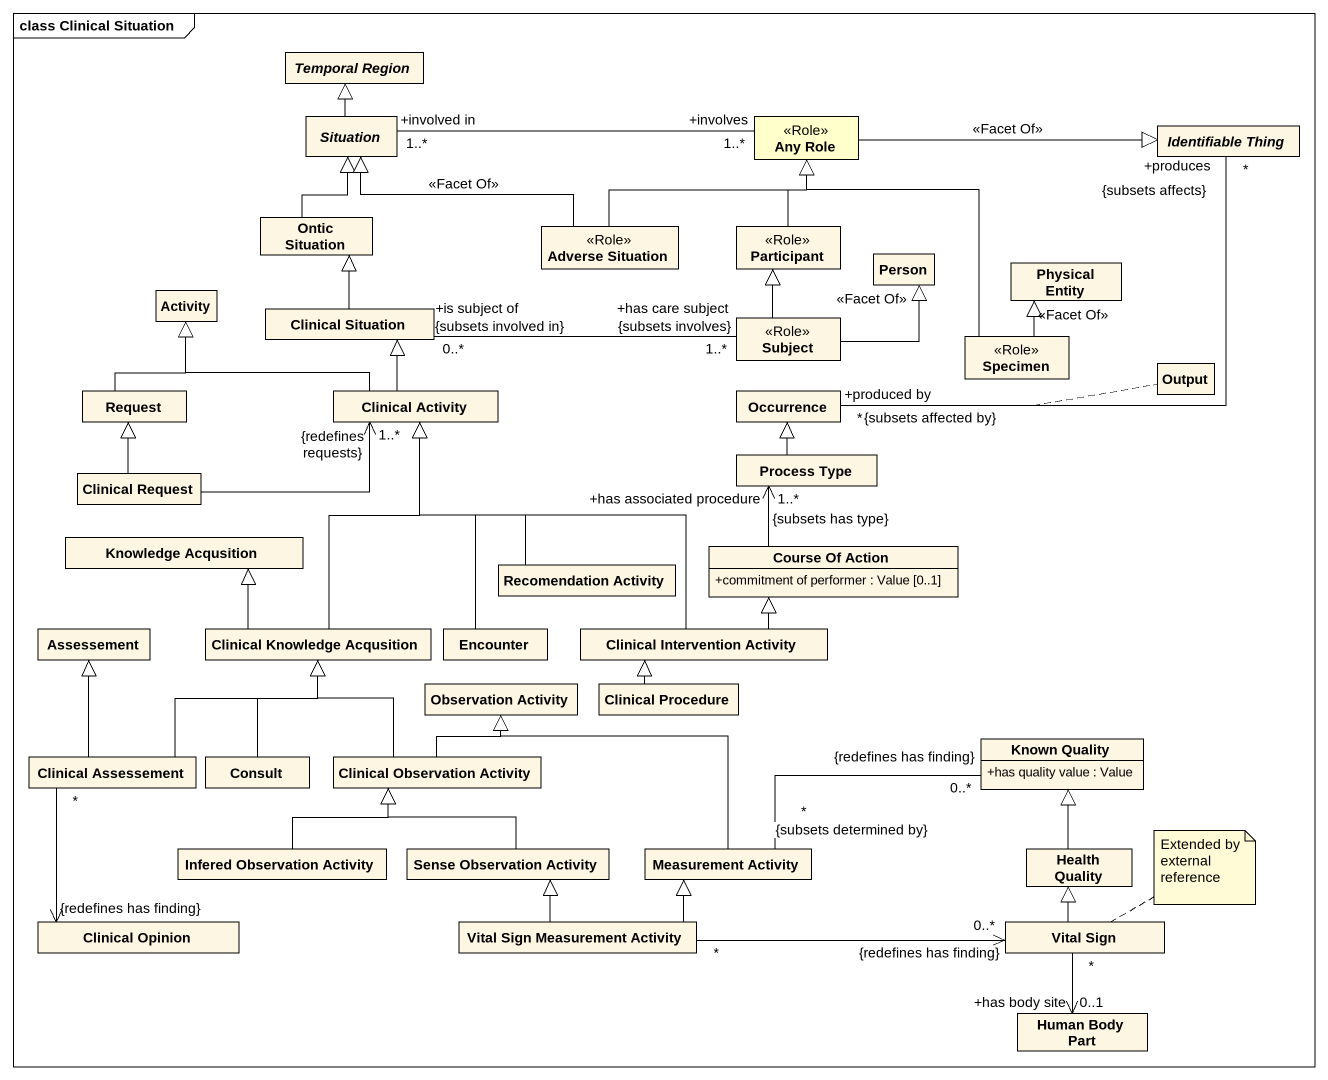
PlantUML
@startuml
mainframe class Clinical Situation
hide circle
hide empty members
skinparam classAttributeIconSize 0
abstract class "Temporal Region" as Temporal_Region
abstract class Situation
class "Any Role" as Any_Role <<Role>> #FFFFCC
abstract class "Identifiable Thing" as Identifiable_Thing
class "Ontic Situation" as Ontic_Situation
class "Adverse Situation" as Adverse_Situation <<Role>>
class "Participant" as Participant_ <<Role>>
class Activity
class "Person" as Person_
class "Physical Entity" as Physical_Entity
class "Clinical Situation" as Clinical_Situation
class Subject <<Role>>
class Specimen <<Role>>
class Request
class "Clinical Activity" as Clinical_Activity
class Occurrence
class Output
class "Process Type" as Process_Type
class "Clinical Request" as Clinical_Request
class "Knowledge Acqusition" as Knowledge_Acqusition
class "Recomendation Activity" as Recomendation_Activity
class "Course Of Action" as Course_Of_Action {
  +commitment of performer : Value [0..1]
}
class Assessement
class "Clinical Knowledge Acqusition" as Clinical_Knowledge
class Encounter
class "Clinical Intervention Activity" as Clinical_Intervention
class "Observation Activity" as Observation_Activity
class "Clinical Procedure" as Clinical_Procedure
class "Clinical Assessement" as Clinical_Assessement
class Consult
class "Clinical Observation Activity" as Clinical_Observation
class "Known Quality" as Known_Quality {
  +has quality value : Value
}
class "Infered Observation Activity" as Infered_Observation_Activity
class "Sense Observation Activity" as Sense_Observation_Activity
class "Measurement Activity" as Measurement_Activity
class "Health Quality" as Health_Quality
class "Clinical Opinion" as Clinical_Opinion
class "Vital Sign Measurement Activity" as Vital_Sign_Measurement
class "Vital Sign" as Vital_Sign
class "Human Body Part" as Human_Body_Part
Situation -up-|> Temporal_Region
Situation "+involved in\n1..*" -right- "+involves\n1..*" Any_Role
Any_Role -right-|> Identifiable_Thing : <<Facet Of>>
Ontic_Situation -up-|> Situation
Adverse_Situation -left-|> Situation : <<Facet Of>>
Adverse_Situation -right-|> Any_Role
Participant_ -up-|> Any_Role
Clinical_Situation -up-|> Ontic_Situation
Clinical_Situation "0..*\n{subsets involved in}\n+is subject of" -right- "+has care subject\n1..*\n{subsets involves}" Subject
Subject -up-|> Participant_
Subject -up-|> Person_ : <<Facet Of>>
Specimen -up-|> Any_Role
Specimen -up-|> Physical_Entity : <<Facet Of>>
Request -up-|> Activity
Clinical_Activity -left-|> Activity
Clinical_Activity -up-|> Clinical_Situation
Occurrence "+produced by\n*\n{subsets affected by}" -up- "+produces\n*\n{subsets affects}" Identifiable_Thing
(Occurrence, Identifiable_Thing) .. Output
Process_Type -up-|> Occurrence
Clinical_Request -up-|> Request
Clinical_Request -right-> "1..*\n{redefines requests}" Clinical_Activity
Recomendation_Activity -up-|> Clinical_Activity
Course_Of_Action -up-> "+has associated procedure\n1..*\n{subsets has type}" Process_Type
Clinical_Knowledge -up-|> Clinical_Activity
Clinical_Knowledge -up-|> Knowledge_Acqusition
Encounter -up-|> Clinical_Activity
Clinical_Intervention -up-|> Clinical_Activity
Clinical_Intervention -right-|> Course_Of_Action
Clinical_Procedure -up-|> Clinical_Intervention
Clinical_Assessement -up-|> Assessement
Clinical_Assessement -up-|> Clinical_Knowledge
Clinical_Assessement "*" --> "{redefines has finding}" Clinical_Opinion
Consult -up-|> Clinical_Knowledge
Clinical_Observation -up-|> Clinical_Knowledge
Clinical_Observation -up-|> Observation_Activity
Infered_Observation_Activity -right-|> Clinical_Observation
Sense_Observation_Activity -up-|> Clinical_Observation
Measurement_Activity -up-|> Observation_Activity
Measurement_Activity "*\n{subsets determined by}" -right- "0..*\n{redefines has finding}" Known_Quality
Health_Quality -up-|> Known_Quality
Vital_Sign_Measurement -up-|> Sense_Observation_Activity
Vital_Sign_Measurement -right-|> Measurement_Activity
Vital_Sign_Measurement "*" -right-> "0..*\n{redefines has finding}" Vital_Sign
Vital_Sign -up-|> Health_Quality
Vital_Sign "*" --> "0..1\n+has body site" Human_Body_Part
note right of Vital_Sign : Extended by external reference
@enduml
